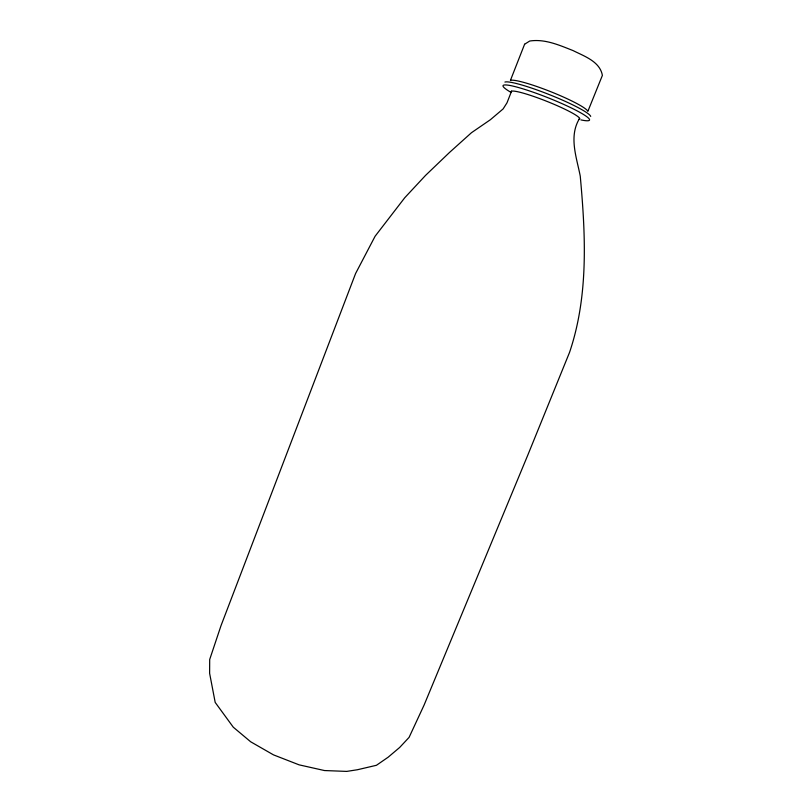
<?xml version="1.0" encoding="UTF-8"?>
<svg xmlns="http://www.w3.org/2000/svg" width="812" height="812" viewBox="0 0 812 812"><rect width="100%" height="100%" fill="white"/><g stroke="black" fill="none" stroke-linecap="round" stroke-linejoin="round"><path stroke-width="1.22" d="M511.56 91.177L506.992 102.83L503.115 108.93L490.387 119.719L471.467 132.711L449.533 152.433L425.559 175.392L404.741 197.752L375.103 236.241L355.595 273.502L221.016 625.646L209.689 659.517L209.618 673.31L215.19 702.41L233.277 727.187L250.685 741.792L273.482 754.866L299.09 764.843L324.485 770.547L346.734 771.4L357.442 769.735L376.443 765.29L388.156 757.2L399.646 747.487L409.086 737.377L424.097 705.06L527.973 454.679L569.547 352.388C588.741 295.73 585.584 234.841 580.255 176.143C576.621 157.305 568.501 136.335 579.606 118.4M511.235 92.456A36.946 4.192 21.7 0 1 547.41 101.571A36.946 4.192 21.7 0 1 578.631 119.425M511.052 92.406A46.517 5.379 21.7 0 1 517.67 87.3A46.517 5.379 21.7 0 1 575.637 110.107A46.517 5.379 21.7 0 1 580.905 119.892M504.922 82.073A46.538 5.511 21.7 0 1 550.211 94.963A46.538 5.511 21.7 0 1 590.71 116.4M524.603 44.234L510.433 80.378A42.021 5.095 21.7 0 1 551.338 91.929A42.021 5.095 21.7 0 1 587.858 111.366L602.382 75.404C599.987 61.499 584.143 56.17 573.069 50.588C559.326 45.188 544.852 38.692 529.728 41.026L524.603 44.234"/></g></svg>
